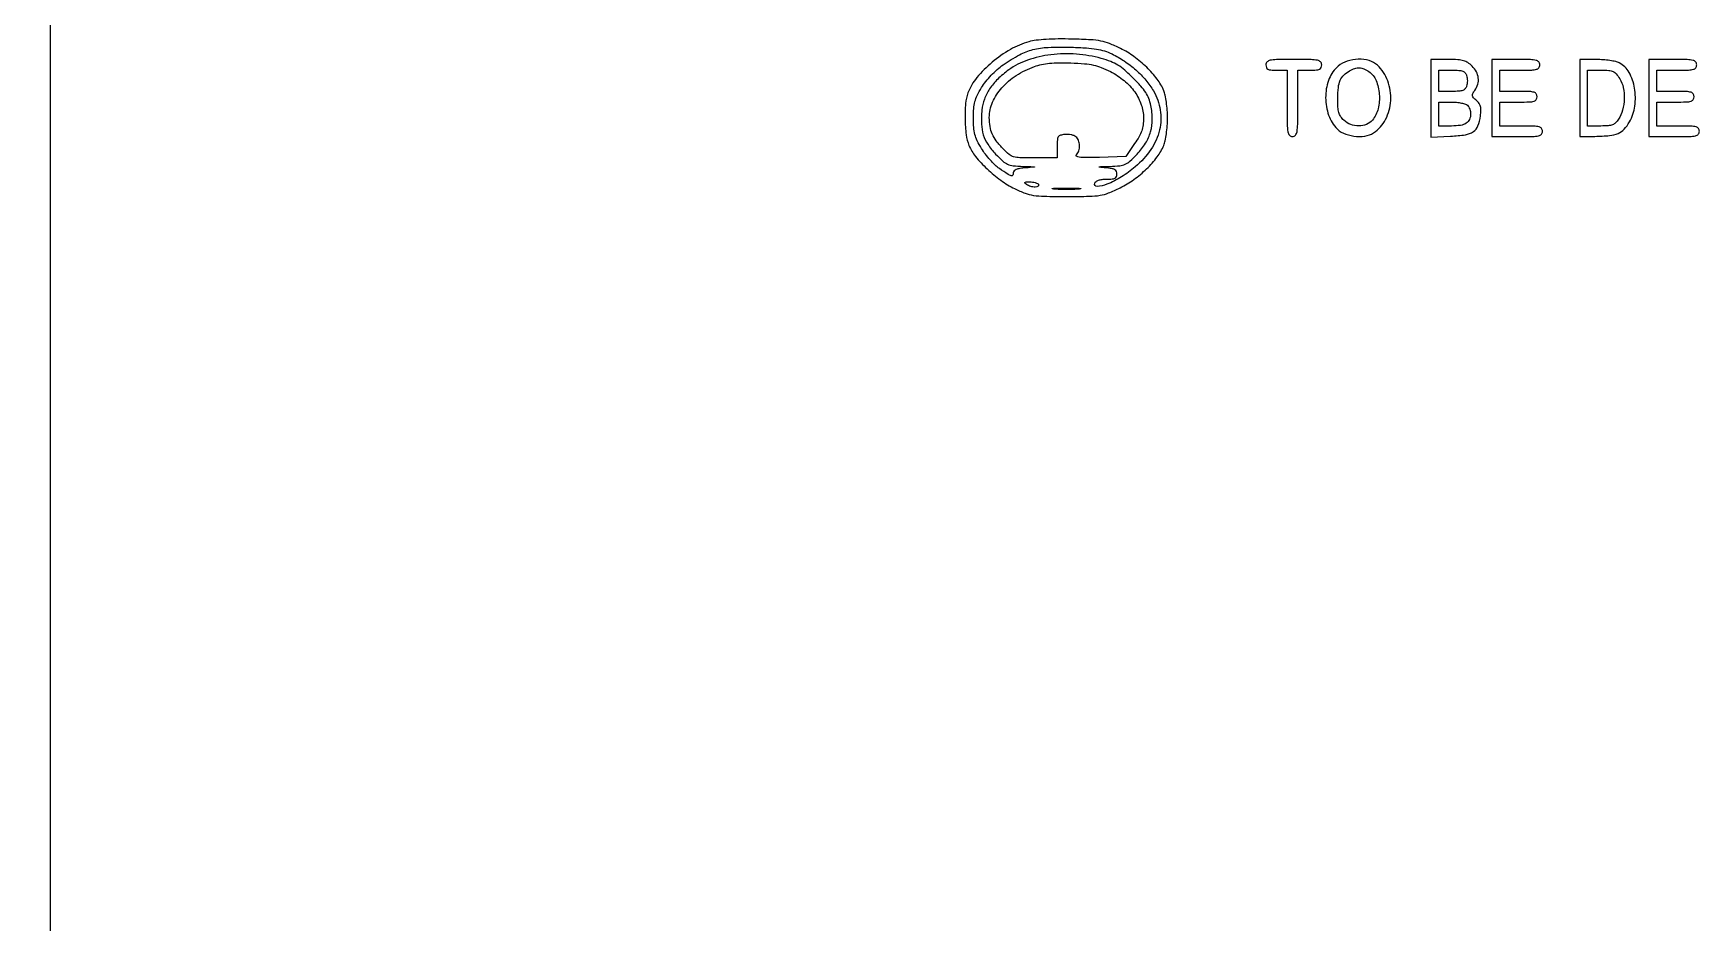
# Model space of a CAD drawing. Extents: x 0 to 1066, y 0 to 761.
# Drawn here: x 777.3 to 830.3, y 56.9 to 85.2 of the extents above; entities that cross this region are included whole.
import ezdxf

# ---------------------------------------------------------------- set-up
doc = ezdxf.new("R2010")
doc.units = 0
doc.header["$MEASUREMENT"] = 0

msp = doc.modelspace()

# ---------------------------------------------------------------- linework, layer by layer
for points in [[(183.390323, 95.266879, 0.000001), (192.989143, 95.254457, 0.000118)], [(329.859243, 95.267872, -0.000023), (352.558836, 95.240684, -0.000004), (375.624384, 95.211821, -0.198594)], [(479.458836, 95.240684, -0.000004), (502.524384, 95.211821, -0.198594)], [(710.559243, 95.267872, -0.000023), (733.258836, 95.240684, -0.000004), (756.324384, 95.211821, -0.198594)], [(416.092229, 95.24091, -0.000004), (439.072908, 95.212432, -0.198597)], [(542.992229, 95.24091, -0.000004), (565.972908, 95.212432, -0.198597)], [(606.442229, 95.24091, -0.000004), (629.422908, 95.212432, -0.198597)], [(669.892229, 95.24091, -0.000004), (692.872908, 95.212432, -0.198597)], [(756.492312, 95.079344, -0.00001), (757.544456, 86.85292, -0.000054)]]:
    msp.add_lwpolyline(points, format="xyb")
for points in [[(409.06215, 749.15415), (40.8618, 749.132981), (40.8618, 380.65769), (40.8618, 12.1824), (501.2973, 12.1824), (961.7328, 12.1824), (961.7328, 380.646631), (961.7328, 749.110861), (961.41555, 749.1633, 0.040886), (961.153339, 749.184871, 0.000002), (934.190609, 749.194398, 0.000089), (904.448031, 749.199508, 0.000054), (869.1804, 749.195529, -0.000029), (813.61687, 749.186499, -0.000004), (696.10453, 749.175037, -0.000004), (556.774728, 749.163736, -0.000004)], [(808.935033, 84.911238, 0.061519), (808.347876, 84.664421, 0.044321), (807.764444, 84.257169, 0.04529), (807.280727, 83.770437, 0.08159), (806.997558, 83.285985, 0.071055), (806.920274, 82.947173, 0.025406), (806.904579, 82.45053, 0.025478), (806.939497, 81.953614, 0.068779), (807.029712, 81.612344, 0.071419), (807.240202, 81.259896, 0.032922), (807.603978, 80.866889, 0.032202), (808.040657, 80.503681, 0.043281), (808.48098, 80.237992, 0.023354), (808.813453, 80.093604, 0.053413), (809.077491, 80.024414, 0.032875), (809.418557, 79.995754, 0.004527), (810.131379, 79.9893, 0.004484), (810.863008, 79.995862, 0.035861), (811.198758, 80.026035, 0.055404), (811.467831, 80.101086, 0.018692), (811.840076, 80.267359, 0.041843), (812.274258, 80.528273, 0.036452), (812.680839, 80.869077, 0.037848), (813.014706, 81.246188, 0.061822), (813.228654, 81.615133, 0.051286), (813.273302, 81.759705, 0.016194), (813.3104, 81.982952, 0.015983), (813.335894, 82.236224, 0.017091), (813.3444, 82.485, 0.017091), (813.335894, 82.733776, 0.015983), (813.3104, 82.987048, 0.016194), (813.273302, 83.210295, 0.051286), (813.228654, 83.354867, 0.061818), (813.015632, 83.722222, 0.037468), (812.682349, 84.09926, 0.036189), (812.277816, 84.439768, 0.04249), (811.848677, 84.698407, 0.019153), (811.497558, 84.854856, 0.047375), (811.227493, 84.934326, 0.034924), (810.902706, 84.974044, 0.006699), (810.30918, 84.996886, 0.008764), (809.867155, 85.00022, 0.013066), (809.480778, 84.986259, 0.014881), (809.161767, 84.956824, 0.038339)], [(811.579316, 84.52391, -0.036945), (811.9714, 84.299756, -0.03382), (812.338673, 84.014231, -0.034519), (812.656184, 83.688977, -0.04359), (812.899436, 83.346231, -0.094145), (813.115304, 82.74052, -0.097832), (813.089657, 82.10645, -0.090084), (812.817354, 81.488659, -0.067105), (812.320162, 80.931791, -0.038082), (811.882376, 80.611374, -0.043278), (811.418802, 80.376367, -0.081913), (811.106545, 80.306794, -0.544022), (811.029606, 80.4123, -0.147116), (811.071822, 80.466858, -0.074201), (811.150017, 80.506774, -0.054096), (811.262194, 80.531361, -0.026927), (811.407651, 80.5392, 0.018534), (811.581685, 80.545653, 0.097481), (811.673463, 80.570903, 0.179167), (811.720283, 80.62082, 0.100039), (811.737, 80.703536, 0.113577), (811.717908, 80.786501, 0.155688), (811.665408, 80.841598, 0.084753), (811.563567, 80.876655, 0.018154), (811.37745, 80.900255, -0.002984), (811.17835, 80.919387, -0.807788), (811.177245, 80.92938, -0.072173), (811.226084, 80.938158, -0.001064), (811.518852, 80.94742, 0.018031), (811.825769, 80.967568, 0.080912), (811.999033, 81.014232, 0.078995), (812.150538, 81.113975, 0.016721), (812.377596, 81.335613, 0.052875), (812.645912, 81.682487, 0.069274), (812.807063, 82.048836, 0.069176), (812.862158, 82.445686, 0.052536), (812.816001, 82.883012, 0.040521), (812.749647, 83.104453, 0.049868), (812.651667, 83.296493, 0.039205), (812.498639, 83.497874, 0.014769), (812.255206, 83.755175, 0.016143), (811.983038, 84.009372, 0.041922), (811.767281, 84.168404, 0.046287), (811.540916, 84.280242, 0.023617), (811.239546, 84.379828, 0.049742), (810.445732, 84.518156, 0.049049), (809.636401, 84.498002, 0.051775), (808.892268, 84.326613, 0.074408), (808.292869, 84.0158, 0.035729), (807.94208, 83.721329, 0.053212), (807.685761, 83.413724, 0.059574), (807.520596, 83.088068, 0.063729), (807.441632, 82.739987, 0.032296), (807.427636, 82.291888, 0.067229), (807.485823, 81.947964, 0.072478), (807.62929, 81.648338, 0.043221), (807.877618, 81.339772, 0.01638), (808.107335, 81.115233, 0.078654), (808.259522, 81.014596, 0.08125), (808.433047, 80.967481, 0.01814), (808.740348, 80.946951, -0.000362), (809.086552, 80.936162, -0.10297), (809.114558, 80.929394, -0.767243), (809.113207, 80.921989, -0.000703), (808.83945, 80.900016, 0.017226), (808.649704, 80.878456, 0.058436), (808.529657, 80.845964, 0.107415), (808.462117, 80.800244, 0.192763), (808.4376, 80.739015, -0.122475), (808.419145, 80.664804, -0.361657), (808.374008, 80.646288, -0.068666), (808.276371, 80.692479, -0.003926), (807.998853, 80.877029, -0.041658), (807.860828, 80.988181, -0.019992), (807.70247, 81.151629, -0.019665), (807.54985, 81.336443, -0.026528), (807.427803, 81.51564, -0.021897), (807.291999, 81.763592, -0.049042), (807.21657, 81.96442, -0.046875), (807.179817, 82.181648, -0.018482), (807.1686, 82.485, -0.018442), (807.179806, 82.788711, -0.047156), (807.21658, 83.005539, -0.049348), (807.292186, 83.20588, -0.02186), (807.428648, 83.453788, -0.031771), (807.562369, 83.644941, -0.021886), (807.736246, 83.844107, -0.021767), (807.928512, 84.028979, -0.029643), (808.118059, 84.177, -0.026368), (808.638417, 84.496754, -0.061849), (809.062382, 84.663512, -0.053857), (809.548974, 84.733867, -0.016152), (810.2988, 84.736627, -0.008635), (810.766673, 84.715141, -0.02537), (811.086921, 84.678511, -0.034816), (811.339283, 84.618298, -0.035433)], [(816.4746, 84.177, 0.094959), (816.491163, 84.090574, 0.184152), (816.53805, 84.039525, 0.098846), (816.631039, 84.01413, 0.017388), (816.813, 84.0078), (817.1514, 84.0078), (817.1514, 82.9503, 0.002827), (817.155131, 82.290341, 0.036854), (817.175934, 82.046137, 0.138781), (817.227194, 81.935668, 0.218517), (817.3206, 81.8928, 0.218517), (817.414006, 81.935668, 0.138781), (817.465266, 82.046137, 0.036854), (817.486069, 82.290341, 0.002827), (817.4898, 82.9503), (817.4898, 84.0078), (817.8705, 84.0078, 0.013964), (818.080258, 84.013659, 0.090841), (818.182463, 84.03835, 0.188085), (818.233034, 84.089395, 0.102588), (818.2512, 84.177, 0.193568), (818.214002, 84.269485, 0.15568), (818.119013, 84.321021, 0.043488), (817.910005, 84.342267, 0.003595), (817.3629, 84.3462, 0.003595), (816.815795, 84.342267, 0.043488), (816.606788, 84.321021, 0.15568), (816.511798, 84.269485, 0.193568)], [(818.773603, 84.134173, 0.123885), (818.490412, 83.741477, 0.085485), (818.376837, 83.202557, 0.082885), (818.449308, 82.640536, 0.104562), (818.701039, 82.181926, 0.111799), (818.939009, 82.005575, 0.06908), (819.275408, 81.909881, 0.069045), (819.625365, 81.909415, 0.111332), (819.903282, 82.013481, 0.131426), (820.284039, 82.43946, 0.103697), (820.444454, 83.039111, 0.101152), (820.35179, 83.665453, 0.118621), (820.021171, 84.165019, 0.118666), (819.761435, 84.311601, 0.075716), (819.415756, 84.355538, 0.073305), (819.060741, 84.294207, 0.095814)], [(821.7198, 83.110253), (821.7198, 81.874306), (822.352849, 81.906274, 0.024309), (822.823774, 81.953079, 0.112633), (823.076926, 82.051848, 0.153372), (823.220742, 82.233335, 0.058166), (823.30148, 82.550148, 0.023573), (823.317221, 82.732307, 0.073694), (823.30399, 82.854263, 0.094912), (823.258636, 82.949502, 0.057312), (823.173325, 83.041408, -0.027153), (823.078613, 83.131859, -0.149392), (823.047777, 83.194488, -0.161279), (823.058437, 83.26102, -0.033096), (823.120933, 83.364145, 0.080592), (823.215289, 83.559387, 0.100315), (823.233243, 83.759737, 0.097349), (823.171581, 83.955823, 0.071783), (823.034945, 84.138545, 0.050512), (822.900795, 84.248021, 0.079484), (822.765603, 84.309188, 0.053942), (822.58311, 84.338352, 0.012674), (822.273545, 84.3462), (821.7198, 84.3462)], [(823.6656, 83.1195), (823.6656, 81.8928), (824.4693, 81.8928, 0.004147), (824.960009, 81.89687, 0.047763), (825.151388, 81.918403, 0.16431), (825.238794, 81.969993, 0.179874), (825.273, 82.062, 0.157888), (825.24346, 82.153216, 0.176663), (825.16725, 82.204763, 0.055952), (825.002378, 82.226853, 0.005351), (824.5962, 82.2312), (823.9194, 82.2312), (823.9194, 82.6119), (823.9194, 82.9926), (824.5116, 82.9926, 0.006583), (824.861492, 82.997207, 0.063075), (825.008625, 83.019793, 0.183695), (825.07747, 83.071226, 0.142406), (825.1038, 83.1618, 0.142406), (825.07747, 83.252374, 0.183695), (825.008625, 83.303807, 0.063075), (824.861492, 83.326393, 0.006583), (824.5116, 83.331), (823.9194, 83.331), (823.9194, 83.6694), (823.9194, 84.0078), (824.5539, 84.0078, 0.005909), (824.931926, 84.012267, 0.059311), (825.087938, 84.03459, 0.180365), (825.160456, 84.086088, 0.150217), (825.1884, 84.177, 0.17273), (825.155727, 84.268757, 0.168559), (825.072075, 84.32035, 0.050222), (824.889522, 84.342049, 0.004487), (824.427, 84.3462), (823.6656, 84.3462)], [(826.4574, 83.1195), (826.4574, 81.8928), (826.94385, 81.901233, 0.018847), (827.40682, 81.926733, 0.076273), (827.680229, 81.995081, 0.107083), (827.871418, 82.128869, 0.057946), (828.041622, 82.361764, 0.09461), (828.212613, 82.866418, 0.077415), (828.203201, 83.437031, 0.083451), (828.027567, 83.937465, 0.148656), (827.717384, 84.239203, 0.065462), (827.60504, 84.279666, 0.01784), (827.419059, 84.313374, 0.017725), (827.203431, 84.336791, 0.017594), (826.98615, 84.344953), (826.4574, 84.3462)], [(828.657, 83.1195), (828.657, 81.8928), (829.4607, 81.8928, 0.004147), (829.951409, 81.89687, 0.047763), (830.142788, 81.918403, 0.16431), (830.230194, 81.969993, 0.179874), (830.2644, 82.062, 0.157888), (830.23486, 82.153216, 0.176663), (830.15865, 82.204763, 0.055952), (829.993778, 82.226853, 0.005351), (829.5876, 82.2312), (828.9108, 82.2312), (828.9108, 82.6119), (828.9108, 82.9926), (829.503, 82.9926, 0.006583), (829.852892, 82.997207, 0.063075), (830.000025, 83.019793, 0.183695), (830.06887, 83.071226, 0.142406), (830.0952, 83.1618, 0.142406), (830.06887, 83.252374, 0.183695), (830.000025, 83.303807, 0.063075), (829.852892, 83.326393, 0.006583), (829.503, 83.331), (828.9108, 83.331), (828.9108, 83.6694), (828.9108, 84.0078), (829.5453, 84.0078, 0.005909), (829.923326, 84.012267, 0.059311), (830.079338, 84.03459, 0.180365), (830.151856, 84.086088, 0.150217), (830.1798, 84.177, 0.17273), (830.147127, 84.268757, 0.168559), (830.063475, 84.32035, 0.050222), (829.880922, 84.342049, 0.004487), (829.4184, 84.3462), (828.657, 84.3462)], [(811.53078, 83.96195, -0.054117), (811.967101, 83.674353, -0.065312), (812.301197, 83.315334, -0.070926), (812.511007, 82.90976, -0.084145), (812.583, 82.485, -0.031944), (812.568812, 82.263146, -0.051619), (812.525559, 82.079143, -0.046451), (812.441748, 81.894873, -0.020824), (812.299961, 81.669388), (812.016922, 81.2583), (811.179934, 81.233842, -0.004429), (810.746459, 81.225018, -0.030217), (810.532966, 81.23547, -0.127763), (810.451797, 81.266345, -0.46425), (810.447772, 81.314212, 0.120027), (810.525151, 81.441421, 0.084472), (810.548457, 81.607975, 0.085405), (810.515403, 81.771113, 0.127628), (810.430816, 81.888554, 0.084021), (810.367196, 81.92541, 0.03876), (810.274962, 81.951928, 0.036965), (810.171238, 81.965338, 0.042235), (810.071266, 81.962363, 0.045093), (809.935751, 81.934287, 0.183356), (809.870235, 81.883744, 0.122558), (809.84026, 81.789231, 0.015806), (809.8335, 81.575441), (809.8335, 81.215781), (809.109846, 81.215891, -0.006945), (808.64917, 81.22236, -0.061244), (808.448216, 81.252786, -0.101712), (808.302942, 81.327557, -0.033716), (808.125947, 81.49095, -0.025291), (807.899286, 81.756069, -0.059887), (807.766588, 81.97888, -0.066571), (807.698457, 82.211795, -0.037925), (807.6762, 82.504804, -0.104656), (807.778028, 82.985961, -0.077335), (808.07319, 83.444969, -0.068751), (808.532732, 83.838106, -0.05586), (809.1144, 84.125415, -0.036037), (809.334845, 84.187647, -0.026557), (809.585765, 84.225569, -0.021514), (809.888331, 84.241885, -0.010938), (810.269424, 84.237684, -0.01075), (810.705587, 84.213933, -0.034843), (810.99225, 84.17191, -0.042388), (811.239316, 84.0955, -0.022499)], [(819.752697, 83.962439, -0.143223), (819.980398, 83.678123, -0.079931), (820.08286, 83.242953, -0.077332), (820.044665, 82.781818, -0.11509), (819.863396, 82.42155, -0.119537), (819.674984, 82.281995, -0.098447), (819.429327, 82.231352, -0.09388), (819.172877, 82.278062, -0.097006), (818.954603, 82.415147, -0.056872), (818.853683, 82.53424, -0.080028), (818.795787, 82.660596, -0.054705), (818.767963, 82.832324, -0.014142), (818.761491, 83.113097, -0.025001), (818.780555, 83.457955, -0.075567), (818.839982, 83.684938, -0.098225), (818.953437, 83.849805, -0.062967), (819.1395, 83.990219, -0.051006), (819.304266, 84.063558, -0.090781), (819.450914, 84.083595, -0.090761), (819.595171, 84.050381, -0.050966)], [(822.8619, 83.8386, -0.047189), (822.878579, 83.76149, -0.029688), (822.884052, 83.6694, -0.029688), (822.878579, 83.57731, -0.047189), (822.8619, 83.5002, -0.103276), (822.813762, 83.414774, -0.127418), (822.738471, 83.363447, -0.071188), (822.613444, 83.337746, -0.015153), (822.390899, 83.331), (821.9736, 83.331), (821.9736, 83.6694), (821.9736, 84.0078), (822.390899, 84.0078, -0.015153), (822.613444, 84.001054, -0.071188), (822.738471, 83.975353, -0.127418), (822.813762, 83.924026, -0.103276)], [(827.732353, 83.73285, -0.090931), (827.844674, 83.451131, -0.056823), (827.874735, 83.096209, -0.056208), (827.823825, 82.738388, -0.081785), (827.69503, 82.447509, -0.053857), (827.601767, 82.333966, -0.102503), (827.502765, 82.270335, -0.073821), (827.365088, 82.239609, -0.018052), (827.13225, 82.2312), (826.7112, 82.2312), (826.7112, 83.1195), (826.7112, 84.0078), (827.135443, 84.0078, -0.017821), (827.385418, 83.998888, -0.090339), (827.519917, 83.964335, -0.111314), (827.619676, 83.887966, -0.033754)], [(822.88728, 82.89108, -0.070395), (822.926194, 82.839339, -0.038897), (822.958979, 82.767194, -0.037889), (822.981331, 82.68737, -0.049362), (822.9888, 82.6119, -0.103441), (822.952145, 82.436618, -0.151109), (822.849793, 82.318079, -0.105063), (822.666377, 82.251285, -0.034985), (822.37968, 82.2312), (821.9736, 82.2312), (821.9736, 82.6119), (821.9736, 82.9926), (822.37968, 82.9926, -0.022886), (822.542585, 82.98514, -0.026473), (822.696296, 82.962778, -0.026952), (822.822495, 82.930381, -0.120635)], [(809.2413, 80.37, -0.414875), (809.228078, 80.314271, -0.138708), (809.13867, 80.288981, -0.070585), (808.992943, 80.309656, -0.073095), (808.8606, 80.37, -0.040301), (808.80646, 80.411525, -0.457374), (808.806984, 80.435326, -0.161557), (808.844889, 80.450051, -0.01112), (808.961357, 80.453305, -0.03437), (809.052336, 80.447563, -0.039395), (809.137499, 80.429368, -0.043178), (809.20569, 80.402484, -0.139745)], [(810.53145, 80.223216, -0.012378), (810.348502, 80.213339, -0.007295), (810.1296, 80.210145, -0.007295), (809.910698, 80.213339, -0.012378), (809.72775, 80.223216, -0.075495), (809.678383, 80.234743, -0.793398), (809.68003, 80.245594, -0.016391), (809.841459, 80.25301, -0.003282), (810.1296, 80.254902, -0.003282), (810.417741, 80.25301, -0.016391), (810.57917, 80.245594, -0.793398), (810.580817, 80.234743, -0.075495)]]:
    msp.add_lwpolyline(points, format="xyb", close=True)
msp.add_lwpolyline([(960.8868, 114.1677), (960.8868, 13.113), (869.3496, 13.113), (777.8124, 13.113), (777.8124, 114.1677), (777.8124, 215.2224), (869.3496, 215.2224), (960.8868, 215.2224)], close=True)

doc.saveas('drawing.dxf')
